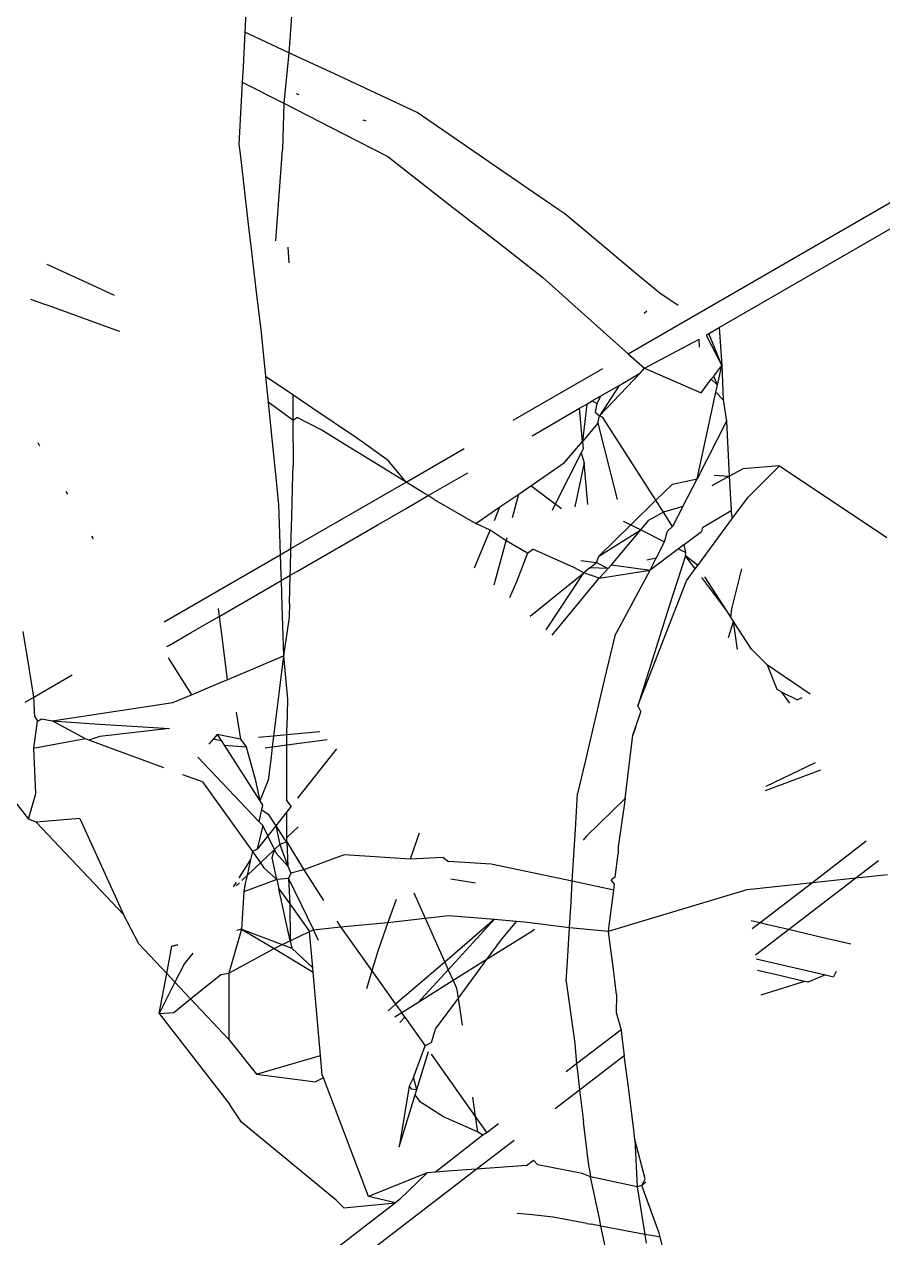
# Model space of a CAD drawing. Header units: inches. Extents: x 3324238 to 135265466, y -1036581 to 20094598.
# Drawn here: x 3354731.7824 to 3354732.0744, y -519088.3237 to -519087.911 of the extents above; entities that cross this region are included whole.
import ezdxf

# ---------------------------------------------------------------- set-up
doc = ezdxf.new("R2010")
doc.units = ezdxf.units.IN
doc.header["$MEASUREMENT"] = 0

msp = doc.modelspace()

# ---------------------------------------------------------------- linework, layer by layer
for p, q in [((3354731.87376, -519087.901, 0.00267), (3354731.87272, -519087.9162, 0.00267)), ((3354731.85774, -519087.90693, 0.00267), (3354731.85739, -519087.91368, 0.00267)), ((3354731.85739, -519087.91368, 0.00267), (3354731.85678, -519087.92547, 0.00267)), ((3354731.86831, -519087.91877, 0.00267), (3354731.85739, -519087.91368, 0.00267)), ((3354731.87242, -519087.92068, 0.00267), (3354731.86831, -519087.91877, 0.00267)), ((3354731.87272, -519087.9162, 0.00267), (3354731.87242, -519087.92068, 0.00267)), ((3354731.87242, -519087.92068, 0.00267), (3354731.87065, -519087.93788, 0.00267)), ((3354731.88785, -519087.92787, 0.00267), (3354731.87242, -519087.92068, 0.00267)), ((3354731.98784, -519088.02307, 0.00267), (3354732.16222, -519087.92237, 0.00267)), ((3354731.85678, -519087.92547, 0.00267), (3354731.85651, -519087.93064, 0.00267)), ((3354731.85651, -519087.93064, 0.00267), (3354731.8554, -519087.95191, 0.00267)), ((3354731.85651, -519087.93064, 0.00267), (3354731.87065, -519087.93788, 0.00267)), ((3354731.90902, -519087.93772, 0.00267), (3354731.88785, -519087.92787, 0.00267)), ((3354731.87483, -519087.93451, 0.00267), (3354731.87579, -519087.93489, 0.00267)), ((3354731.87065, -519087.93788, 0.00267), (3354731.87017, -519087.95371, 0.00267)), ((3354731.87065, -519087.93788, 0.00267), (3354731.89092, -519087.94825, 0.00267)), ((3354731.91601, -519087.94097, 0.00267), (3354731.90902, -519087.93772, 0.00267)), ((3354731.89759, -519087.94345, 0.00267), (3354731.89854, -519087.94382, 0.00267)), ((3354731.92838, -519087.94946, 0.00267), (3354731.91601, -519087.94097, 0.00267)), ((3354731.8554, -519087.95191, 0.00267), (3354731.85576, -519087.95501, 0.00267)), ((3354731.89092, -519087.94825, 0.00267), (3354731.90608, -519087.95601, 0.00267)), ((3354731.9459, -519087.96148, 0.00267), (3354731.92838, -519087.94946, 0.00267)), ((3354731.85576, -519087.95501, 0.00267), (3354731.8587, -519087.98, 0.00267)), ((3354731.86791, -519087.98466, 0.00267), (3354731.87017, -519087.95371, 0.00267)), ((3354731.90608, -519087.95601, 0.00267), (3354731.9108, -519087.9597, 0.00267)), ((3354731.9108, -519087.9597, 0.00267), (3354731.92705, -519087.97237, 0.00267)), ((3354731.96391, -519087.97384, 0.00267), (3354731.9459, -519087.96148, 0.00267)), ((3354731.92705, -519087.97237, 0.00267), (3354731.94387, -519087.9855, 0.00267)), ((3354732.01876, -519088.01416, 0.00267), (3354732.09184, -519087.97196, 0.00267)), ((3354731.96622, -519087.97542, 0.00267), (3354731.96391, -519087.97384, 0.00267)), ((3354731.97808, -519087.98534, 0.00267), (3354731.96622, -519087.97542, 0.00267)), ((3354731.8587, -519087.98, 0.00267), (3354731.85968, -519087.98832, 0.00267)), ((3354731.85968, -519087.98832, 0.00267), (3354731.8598, -519087.98938, 0.00267)), ((3354731.8725, -519087.99209, 0.00267), (3354731.87218, -519087.98682, 0.00267)), ((3354731.94387, -519087.9855, 0.00267), (3354731.95879, -519087.99713, 0.00267)), ((3354731.99103, -519087.99617, 0.00267), (3354731.97808, -519087.98534, 0.00267)), ((3354731.80374, -519087.99898, 0.00267), (3354731.79018, -519087.99274, 0.00267)), ((3354731.8598, -519087.98938, 0.00267), (3354731.8614, -519088.00301, 0.00267)), ((3354731.95879, -519087.99713, 0.00267), (3354731.97083, -519088.00789, 0.00267)), ((3354731.99854, -519088.00245, 0.00267), (3354731.99103, -519087.99617, 0.00267)), ((3354731.81303, -519088.00325, 0.00267), (3354731.80374, -519087.99898, 0.00267)), ((3354731.789, -519088.00616, 0.00267), (3354731.78456, -519088.00456, 0.00267)), ((3354731.8614, -519088.00301, 0.00267), (3354731.8629, -519088.01578, 0.00267)), ((3354732.00138, -519088.00437, 0.00267), (3354731.99854, -519088.00245, 0.00267)), ((3354732.00484, -519088.0067, 0.00267), (3354732.00138, -519088.00437, 0.00267)), ((3354731.79048, -519088.0067, 0.00267), (3354731.789, -519088.00616, 0.00267)), ((3354731.81346, -519088.015, 0.00267), (3354731.79048, -519088.0067, 0.00267)), ((3354731.97083, -519088.00789, 0.00267), (3354731.98044, -519088.01646, 0.00267)), ((3354731.99411, -519088.00857, 0.00267), (3354731.9933, -519088.00938, 0.00267)), ((3354731.81489, -519088.01552, 0.00267), (3354731.81346, -519088.015, 0.00267)), ((3354731.8629, -519088.01578, 0.00267), (3354731.86338, -519088.02049, 0.00267)), ((3354731.98044, -519088.01646, 0.00267), (3354731.98784, -519088.02307, 0.00267)), ((3354731.99338, -519088.02801, 0.00267), (3354732.01199, -519088.01807, 0.00267)), ((3354732.01208, -519088.02078, 0.00267), (3354732.01199, -519088.01807, 0.00267)), ((3354732.01435, -519088.0167, 0.00267), (3354732.01525, -519088.01618, 0.00267)), ((3354732.01435, -519088.0167, 0.00267), (3354732.01962, -519088.02707, 0.00267)), ((3354732.01525, -519088.01618, 0.00267), (3354732.01876, -519088.01416, 0.00267)), ((3354732.01962, -519088.02707, 0.00267), (3354732.01525, -519088.01618, 0.00267)), ((3354732.01876, -519088.01416, 0.00267), (3354732.01962, -519088.02707, 0.00267)), ((3354731.86338, -519088.02049, 0.00267), (3354731.86444, -519088.03084, 0.00267)), ((3354731.98784, -519088.02307, 0.00267), (3354731.99244, -519088.02718, 0.00267)), ((3354731.94873, -519088.04565, 0.00267), (3354731.97914, -519088.02809, 0.00267)), ((3354731.9781, -519088.04416, 0.00267), (3354731.99204, -519088.02959, 0.00267)), ((3354731.98475, -519088.0338, 0.00267), (3354731.99204, -519088.02959, 0.00267)), ((3354731.99204, -519088.02959, 0.00267), (3354731.99338, -519088.02801, 0.00267)), ((3354731.99244, -519088.02718, 0.00267), (3354731.99338, -519088.02801, 0.00267)), ((3354731.99338, -519088.02801, 0.00267), (3354732.01262, -519088.0363, 0.00267)), ((3354732.0169, -519088.03065, 0.00267), (3354732.01962, -519088.02707, 0.00267)), ((3354732.01817, -519088.03375, 0.00267), (3354732.01962, -519088.02707, 0.00267)), ((3354732.01962, -519088.02707, 0.00267), (3354732.02017, -519088.03868, 0.00267)), ((3354731.8737, -519088.03706, 0.00267), (3354731.86444, -519088.03084, 0.00267)), ((3354731.86444, -519088.03084, 0.00267), (3354731.86533, -519088.03953, 0.00267)), ((3354731.98475, -519088.0338, 0.00267), (3354731.9781, -519088.04416, 0.00267)), ((3354731.97853, -519088.03739, 0.00267), (3354731.98475, -519088.0338, 0.00267)), ((3354732.01262, -519088.0363, 0.00267), (3354732.01608, -519088.03174, 0.00267)), ((3354732.01608, -519088.03174, 0.00267), (3354732.0169, -519088.03065, 0.00267)), ((3354732.01817, -519088.03375, 0.00267), (3354732.01608, -519088.03174, 0.00267)), ((3354732.01817, -519088.03375, 0.00267), (3354732.0169, -519088.03065, 0.00267)), ((3354732.01766, -519088.03607, 0.00267), (3354732.01817, -519088.03375, 0.00267)), ((3354731.88056, -519088.04167, 0.00267), (3354731.8737, -519088.03706, 0.00267)), ((3354731.8737, -519088.03706, 0.00267), (3354731.87374, -519088.0456, 0.00267)), ((3354731.97557, -519088.0391, 0.00267), (3354731.97853, -519088.03739, 0.00267)), ((3354731.97853, -519088.03739, 0.00267), (3354731.97719, -519088.03996, 0.00267)), ((3354732.01123, -519088.0656, 0.00267), (3354732.01766, -519088.03607, 0.00267)), ((3354732.02017, -519088.03868, 0.00267), (3354732.01766, -519088.03607, 0.00267)), ((3354732.02017, -519088.03868, 0.00267), (3354732.02129, -519088.04601, 0.00267)), ((3354731.87374, -519088.0456, 0.00267), (3354731.86533, -519088.03953, 0.00267)), ((3354731.86533, -519088.03953, 0.00267), (3354731.86638, -519088.04985, 0.00267)), ((3354731.89543, -519088.05165, 0.00267), (3354731.88056, -519088.04167, 0.00267)), ((3354731.9551, -519088.05092, 0.00267), (3354731.97124, -519088.0416, 0.00267)), ((3354731.97124, -519088.0416, 0.00267), (3354731.9737, -519088.04018, 0.00267)), ((3354731.97223, -519088.0529, 0.00267), (3354731.97124, -519088.0416, 0.00267)), ((3354731.9737, -519088.04018, 0.00267), (3354731.97223, -519088.0529, 0.00267)), ((3354731.9737, -519088.04018, 0.00267), (3354731.97557, -519088.0391, 0.00267)), ((3354731.97557, -519088.0391, 0.00267), (3354731.97719, -519088.03996, 0.00267)), ((3354731.97719, -519088.03996, 0.00267), (3354731.97655, -519088.04295, 0.00267)), ((3354731.87374, -519088.0456, 0.00267), (3354731.87524, -519088.04474, 0.00267)), ((3354731.87374, -519088.0456, 0.00267), (3354731.87382, -519088.06114, 0.00267)), ((3354731.88355, -519088.0491, 0.00267), (3354731.87524, -519088.04474, 0.00267)), ((3354731.9775, -519088.0467, 0.00267), (3354731.97223, -519088.0529, 0.00267)), ((3354731.97655, -519088.04295, 0.00267), (3354731.9781, -519088.04416, 0.00267)), ((3354731.9775, -519088.0467, 0.00267), (3354731.9781, -519088.04416, 0.00267)), ((3354731.9775, -519088.0467, 0.00267), (3354731.98409, -519088.07262, 0.00267)), ((3354731.97918, -519088.04473, 0.00267), (3354731.9781, -519088.04416, 0.00267)), ((3354731.99724, -519088.07289, 0.00267), (3354731.97918, -519088.04473, 0.00267)), ((3354732.02129, -519088.04601, 0.00267), (3354732.01123, -519088.0656, 0.00267)), ((3354732.02129, -519088.04601, 0.00267), (3354732.02222, -519088.06474, 0.00267)), ((3354731.86638, -519088.04985, 0.00267), (3354731.86818, -519088.06746, 0.00267)), ((3354731.89146, -519088.05395, 0.00267), (3354731.88355, -519088.0491, 0.00267)), ((3354731.78695, -519088.05328, 0.00267), (3354731.78758, -519088.05437, 0.00267)), ((3354731.90313, -519088.06111, 0.00267), (3354731.89146, -519088.05395, 0.00267)), ((3354731.90614, -519088.05937, 0.00267), (3354731.89543, -519088.05165, 0.00267)), ((3354731.96614, -519088.06007, 0.00267), (3354731.97223, -519088.0529, 0.00267)), ((3354731.97223, -519088.0529, 0.00267), (3354731.97245, -519088.0554, 0.00267)), ((3354731.91226, -519088.06671, 0.00267), (3354731.90614, -519088.05937, 0.00267)), ((3354731.91226, -519088.06671, 0.00267), (3354731.932, -519088.05531, 0.00267)), ((3354731.97179, -519088.05672, 0.00267), (3354731.96301, -519088.07422, 0.00267)), ((3354731.97245, -519088.0554, 0.00267), (3354731.97179, -519088.05672, 0.00267)), ((3354731.97179, -519088.05672, 0.00267), (3354731.97287, -519088.06014, 0.00267)), ((3354731.87374, -519088.06423, 0.00267), (3354731.87382, -519088.06114, 0.00267)), ((3354731.91226, -519088.06671, 0.00267), (3354731.90313, -519088.06111, 0.00267)), ((3354731.91977, -519088.07132, 0.00267), (3354731.93326, -519088.06353, 0.00267)), ((3354731.95468, -519088.06795, 0.00267), (3354731.96614, -519088.06007, 0.00267)), ((3354731.97287, -519088.06014, 0.00267), (3354731.96967, -519088.07508, 0.00267)), ((3354731.97412, -519088.07432, 0.00267), (3354731.97287, -519088.06014, 0.00267)), ((3354732.02222, -519088.06474, 0.00267), (3354732.02679, -519088.06225, 0.00267)), ((3354732.03928, -519088.06119, 0.00267), (3354732.02679, -519088.06225, 0.00267)), ((3354732.0286, -519088.07179, 0.00267), (3354732.03928, -519088.06119, 0.00267)), ((3354732.03928, -519088.06119, 0.00267), (3354732.07583, -519088.0856, 0.00267)), ((3354731.86818, -519088.06746, 0.00267), (3354731.86889, -519088.07442, 0.00267)), ((3354731.87309, -519088.08933, 0.00267), (3354731.91226, -519088.06671, 0.00267)), ((3354731.87338, -519088.07829, 0.00267), (3354731.87374, -519088.06423, 0.00267)), ((3354731.91797, -519088.07022, 0.00267), (3354731.91226, -519088.06671, 0.00267)), ((3354731.99724, -519088.07289, 0.00267), (3354732.00286, -519088.0674, 0.00267)), ((3354732.00286, -519088.0674, 0.00267), (3354732.01123, -519088.0656, 0.00267)), ((3354732.0064, -519088.075, 0.00267), (3354732.01123, -519088.0656, 0.00267)), ((3354732.02222, -519088.06474, 0.00267), (3354732.01627, -519088.06799, 0.00267)), ((3354732.0171, -519088.06433, 0.00267), (3354732.02222, -519088.06474, 0.00267)), ((3354732.02222, -519088.06474, 0.00267), (3354732.0228, -519088.07635, 0.00267)), ((3354731.79649, -519088.06986, 0.00267), (3354731.79707, -519088.07086, 0.00267)), ((3354731.91225, -519088.07567, 0.00267), (3354731.91977, -519088.07132, 0.00267)), ((3354731.91977, -519088.07132, 0.00267), (3354731.91797, -519088.07022, 0.00267)), ((3354731.92184, -519088.07259, 0.00267), (3354731.91977, -519088.07132, 0.00267)), ((3354731.9442, -519088.07516, 0.00267), (3354731.95057, -519088.07078, 0.00267)), ((3354731.94844, -519088.07871, 0.00267), (3354731.95057, -519088.07078, 0.00267)), ((3354731.95057, -519088.07078, 0.00267), (3354731.95468, -519088.06795, 0.00267)), ((3354731.96301, -519088.07422, 0.00267), (3354731.95468, -519088.06795, 0.00267)), ((3354732.02335, -519088.07894, 0.00267), (3354732.0286, -519088.07179, 0.00267)), ((3354731.86889, -519088.07442, 0.00267), (3354731.8691, -519088.08076, 0.00267)), ((3354731.90247, -519088.08132, 0.00267), (3354731.91225, -519088.07567, 0.00267)), ((3354731.92184, -519088.07259, 0.00267), (3354731.93593, -519088.08085, 0.00267)), ((3354731.93593, -519088.08085, 0.00267), (3354731.9442, -519088.07516, 0.00267)), ((3354731.94228, -519088.07977, 0.00267), (3354731.9442, -519088.07516, 0.00267)), ((3354731.96301, -519088.07422, 0.00267), (3354731.96192, -519088.07641, 0.00267)), ((3354731.96518, -519088.07585, 0.00267), (3354731.96301, -519088.07422, 0.00267)), ((3354731.98866, -519088.08127, 0.00267), (3354731.99724, -519088.07289, 0.00267)), ((3354731.99985, -519088.07695, 0.00267), (3354731.99724, -519088.07289, 0.00267)), ((3354732.0064, -519088.075, 0.00267), (3354731.99985, -519088.07695, 0.00267)), ((3354732.0064, -519088.075, 0.00267), (3354732.00293, -519088.08176, 0.00267)), ((3354731.87309, -519088.08933, 0.00267), (3354731.87338, -519088.07829, 0.00267)), ((3354731.98606, -519088.07996, 0.00267), (3354731.98866, -519088.08127, 0.00267)), ((3354731.99207, -519088.08298, 0.00267), (3354731.99485, -519088.07968, 0.00267)), ((3354731.99985, -519088.07695, 0.00267), (3354731.99485, -519088.07968, 0.00267)), ((3354732.00293, -519088.08176, 0.00267), (3354731.99985, -519088.07695, 0.00267)), ((3354732.01148, -519088.09509, 0.00267), (3354732.02335, -519088.07894, 0.00267)), ((3354732.01304, -519088.0821, 0.00267), (3354732.0228, -519088.07635, 0.00267)), ((3354732.02335, -519088.07894, 0.00267), (3354732.0228, -519088.07635, 0.00267)), ((3354731.8691, -519088.08076, 0.00267), (3354731.86945, -519088.09143, 0.00267)), ((3354731.87532, -519088.09699, 0.00267), (3354731.90247, -519088.08132, 0.00267)), ((3354731.93557, -519088.09586, 0.00267), (3354731.9409, -519088.08306, 0.00267)), ((3354731.9409, -519088.08306, 0.00267), (3354731.93593, -519088.08085, 0.00267)), ((3354731.94628, -519088.08674, 0.00267), (3354731.9409, -519088.08306, 0.00267)), ((3354731.97783, -519088.09186, 0.00267), (3354731.98866, -519088.08127, 0.00267)), ((3354731.97783, -519088.09186, 0.00267), (3354731.99207, -519088.08298, 0.00267)), ((3354731.98211, -519088.09481, 0.00267), (3354731.99207, -519088.08298, 0.00267)), ((3354731.98866, -519088.08127, 0.00267), (3354731.99207, -519088.08298, 0.00267)), ((3354731.99207, -519088.08298, 0.00267), (3354732.0002, -519088.08706, 0.00267)), ((3354732.0002, -519088.08706, 0.00267), (3354732.00121, -519088.08335, 0.00267)), ((3354732.00293, -519088.08176, 0.00267), (3354732.00121, -519088.08335, 0.00267)), ((3354732.00688, -519088.08791, 0.00267), (3354732.01272, -519088.08352, 0.00267)), ((3354732.01304, -519088.0821, 0.00267), (3354732.01272, -519088.08352, 0.00267)), ((3354731.80528, -519088.08514, 0.00267), (3354731.80579, -519088.08601, 0.00267)), ((3354731.94227, -519088.10167, 0.00267), (3354731.94628, -519088.08674, 0.00267)), ((3354731.94628, -519088.08674, 0.00267), (3354731.94659, -519088.08559, 0.00267)), ((3354731.95359, -519088.09091, 0.00267), (3354731.94628, -519088.08674, 0.00267)), ((3354731.99734, -519088.09263, 0.00267), (3354732.0002, -519088.08706, 0.00267)), ((3354732.00688, -519088.08791, 0.00267), (3354732.00488, -519088.08941, 0.00267)), ((3354732.00741, -519088.09068, 0.00267), (3354732.00688, -519088.08791, 0.00267)), ((3354731.82996, -519088.11424, 0.00267), (3354731.86945, -519088.09143, 0.00267)), ((3354731.86945, -519088.09143, 0.00267), (3354731.87309, -519088.08933, 0.00267)), ((3354731.86945, -519088.09143, 0.00267), (3354731.86968, -519088.09812, 0.00267)), ((3354731.87291, -519088.09625, 0.00267), (3354731.87309, -519088.08933, 0.00267)), ((3354731.95359, -519088.09091, 0.00267), (3354731.94978, -519088.10061, 0.00267)), ((3354731.95359, -519088.09091, 0.00267), (3354731.95535, -519088.08949, 0.00267)), ((3354731.96936, -519088.09571, 0.00267), (3354731.95535, -519088.08949, 0.00267)), ((3354731.97699, -519088.09411, 0.00267), (3354731.97783, -519088.09186, 0.00267)), ((3354732.00488, -519088.08941, 0.00267), (3354731.99529, -519088.09661, 0.00267)), ((3354732.00736, -519088.09184, 0.00267), (3354732.0018, -519088.10896, 0.00267)), ((3354732.00488, -519088.08941, 0.00267), (3354732.00741, -519088.09068, 0.00267)), ((3354732.00736, -519088.09184, 0.00267), (3354732.00741, -519088.09068, 0.00267)), ((3354732.01065, -519088.09622, 0.00267), (3354732.00736, -519088.09184, 0.00267)), ((3354732.01148, -519088.09509, 0.00267), (3354732.00736, -519088.09184, 0.00267)), ((3354731.87286, -519088.09841, 0.00267), (3354731.87291, -519088.09625, 0.00267)), ((3354731.97274, -519088.09754, 0.00267), (3354731.96936, -519088.09571, 0.00267)), ((3354731.97166, -519088.09338, 0.00267), (3354731.97699, -519088.09411, 0.00267)), ((3354731.97477, -519088.0959, 0.00267), (3354731.97274, -519088.09754, 0.00267)), ((3354731.97477, -519088.0959, 0.00267), (3354731.97699, -519088.09411, 0.00267)), ((3354731.98101, -519088.09612, 0.00267), (3354731.97477, -519088.0959, 0.00267)), ((3354731.97699, -519088.09411, 0.00267), (3354731.98101, -519088.09612, 0.00267)), ((3354731.97797, -519088.09935, 0.00267), (3354731.98101, -519088.09612, 0.00267)), ((3354731.98101, -519088.09612, 0.00267), (3354731.98211, -519088.09481, 0.00267)), ((3354731.98211, -519088.09481, 0.00267), (3354731.99529, -519088.09661, 0.00267)), ((3354731.99734, -519088.09263, 0.00267), (3354731.99414, -519088.09324, 0.00267)), ((3354731.99529, -519088.09661, 0.00267), (3354731.99734, -519088.09263, 0.00267)), ((3354732.00768, -519088.10026, 0.00267), (3354732.01065, -519088.09622, 0.00267)), ((3354732.01065, -519088.09622, 0.00267), (3354732.01148, -519088.09509, 0.00267)), ((3354732.02308, -519088.10977, 0.00267), (3354732.02648, -519088.09622, 0.00267)), ((3354731.86592, -519088.10242, 0.00267), (3354731.86975, -519088.10021, 0.00267)), ((3354731.86968, -519088.09812, 0.00267), (3354731.86975, -519088.10021, 0.00267)), ((3354731.86975, -519088.10021, 0.00267), (3354731.87286, -519088.09841, 0.00267)), ((3354731.86975, -519088.10021, 0.00267), (3354731.87004, -519088.10884, 0.00267)), ((3354731.87261, -519088.10795, 0.00267), (3354731.87286, -519088.09841, 0.00267)), ((3354731.87286, -519088.09841, 0.00267), (3354731.87532, -519088.09699, 0.00267)), ((3354731.94978, -519088.10061, 0.00267), (3354731.94742, -519088.10613, 0.00267)), ((3354731.95451, -519088.11226, 0.00267), (3354731.97274, -519088.09754, 0.00267)), ((3354731.95995, -519088.11698, 0.00267), (3354731.97274, -519088.09754, 0.00267)), ((3354731.96197, -519088.11873, 0.00267), (3354731.97797, -519088.09935, 0.00267)), ((3354731.97797, -519088.09935, 0.00267), (3354731.97274, -519088.09754, 0.00267)), ((3354731.97797, -519088.09935, 0.00267), (3354731.99529, -519088.09661, 0.00267)), ((3354731.98322, -519088.11898, 0.00267), (3354731.99529, -519088.09661, 0.00267)), ((3354731.99106, -519088.14285, 0.00267), (3354732.00768, -519088.10026, 0.00267)), ((3354732.02137, -519088.1105, 0.00267), (3354732.01285, -519088.09915, 0.00267)), ((3354732.02137, -519088.1105, 0.00267), (3354732.01394, -519088.09892, 0.00267)), ((3354731.84864, -519088.1124, 0.00267), (3354731.86592, -519088.10242, 0.00267)), ((3354731.87004, -519088.10884, 0.00267), (3354731.8706, -519088.12585, 0.00267)), ((3354731.87261, -519088.10795, 0.00267), (3354731.8725, -519088.11269, 0.00267)), ((3354732.0018, -519088.10896, 0.00267), (3354731.99106, -519088.14285, 0.00267)), ((3354731.8458, -519088.11404, 0.00267), (3354731.84864, -519088.1124, 0.00267)), ((3354731.8483, -519088.10975, 0.00267), (3354731.84864, -519088.1124, 0.00267)), ((3354731.84864, -519088.1124, 0.00267), (3354731.8493, -519088.11758, 0.00267)), ((3354731.8725, -519088.11269, 0.00267), (3354731.8706, -519088.12585, 0.00267)), ((3354732.02274, -519088.11265, 0.00267), (3354732.02137, -519088.1105, 0.00267)), ((3354732.02274, -519088.11265, 0.00267), (3354732.02308, -519088.10977, 0.00267)), ((3354732.02368, -519088.11411, 0.00267), (3354732.02274, -519088.11265, 0.00267)), ((3354731.83916, -519088.11787, 0.00267), (3354731.8458, -519088.11404, 0.00267)), ((3354732.02194, -519088.11952, 0.00267), (3354732.02368, -519088.11411, 0.00267)), ((3354732.02502, -519088.12367, 0.00267), (3354732.02368, -519088.11411, 0.00267)), ((3354732.02972, -519088.12353, 0.00267), (3354732.02368, -519088.11411, 0.00267)), ((3354731.78398, -519088.12991, 0.00267), (3354731.78198, -519088.11748, 0.00267)), ((3354731.83175, -519088.12215, 0.00267), (3354731.83916, -519088.11787, 0.00267)), ((3354731.8493, -519088.11758, 0.00267), (3354731.85139, -519088.13394, 0.00267)), ((3354731.98322, -519088.11898, 0.00267), (3354731.97968, -519088.13406, 0.00267)), ((3354731.83088, -519088.12266, 0.00267), (3354731.83175, -519088.12215, 0.00267)), ((3354732.03523, -519088.12898, 0.00267), (3354732.02972, -519088.12353, 0.00267)), ((3354731.8313, -519088.12654, 0.00267), (3354731.8393, -519088.13902, 0.00267)), ((3354731.8613, -519088.12977, 0.00267), (3354731.8706, -519088.12585, 0.00267)), ((3354731.8706, -519088.12585, 0.00267), (3354731.86911, -519088.13771, 0.00267)), ((3354731.8706, -519088.12585, 0.00267), (3354731.87186, -519088.1405, 0.00267)), ((3354732.04972, -519088.13888, 0.00267), (3354732.03523, -519088.12898, 0.00267)), ((3354732.03848, -519088.13729, 0.00267), (3354732.03523, -519088.12898, 0.00267)), ((3354731.78559, -519088.13986, 0.00267), (3354731.78398, -519088.12991, 0.00267)), ((3354731.78559, -519088.13986, 0.00267), (3354731.79869, -519088.13229, 0.00267)), ((3354731.85139, -519088.13394, 0.00267), (3354731.8613, -519088.12977, 0.00267)), ((3354731.8393, -519088.13902, 0.00267), (3354731.84324, -519088.13737, 0.00267)), ((3354731.84324, -519088.13737, 0.00267), (3354731.84987, -519088.13458, 0.00267)), ((3354731.84987, -519088.13458, 0.00267), (3354731.85139, -519088.13394, 0.00267)), ((3354731.86911, -519088.13771, 0.00267), (3354731.86718, -519088.15315, 0.00267)), ((3354731.97968, -519088.13406, 0.00267), (3354731.97317, -519088.16175, 0.00267)), ((3354732.04011, -519088.13812, 0.00267), (3354732.03848, -519088.13729, 0.00267)), ((3354731.78268, -519088.14154, 0.00267), (3354731.78559, -519088.13986, 0.00267)), ((3354731.78592, -519088.14653, 0.00267), (3354731.78559, -519088.13986, 0.00267)), ((3354731.7919, -519088.14795, 0.00267), (3354731.83294, -519088.1417, 0.00267)), ((3354731.83294, -519088.1417, 0.00267), (3354731.8393, -519088.13902, 0.00267)), ((3354731.87186, -519088.1405, 0.00267), (3354731.87164, -519088.15027, 0.00267)), ((3354732.04011, -519088.13812, 0.00267), (3354732.04537, -519088.14082, 0.00267)), ((3354732.04283, -519088.14196, 0.00267), (3354732.04011, -519088.13812, 0.00267)), ((3354732.04694, -519088.14012, 0.00267), (3354732.04537, -519088.14082, 0.00267)), ((3354731.85442, -519088.14491, 0.00267), (3354731.85594, -519088.15419, 0.00267)), ((3354731.99035, -519088.15014, 0.00267), (3354731.99217, -519088.14489, 0.00267)), ((3354731.99106, -519088.14285, 0.00267), (3354731.99217, -519088.14489, 0.00267)), ((3354731.78563, -519088.15721, 0.00267), (3354731.78691, -519088.14805, 0.00267)), ((3354731.78592, -519088.14653, 0.00267), (3354731.78691, -519088.14805, 0.00267)), ((3354731.78691, -519088.14805, 0.00267), (3354731.78827, -519088.14726, 0.00267)), ((3354731.78827, -519088.14726, 0.00267), (3354731.7919, -519088.14795, 0.00267)), ((3354731.7919, -519088.14795, 0.00267), (3354731.80623, -519088.14888, 0.00267)), ((3354731.80322, -519088.15406, 0.00267), (3354731.7919, -519088.14795, 0.00267)), ((3354731.80623, -519088.14888, 0.00267), (3354731.83173, -519088.15048, 0.00267)), ((3354731.98942, -519088.15281, 0.00267), (3354731.99035, -519088.15014, 0.00267)), ((3354731.99035, -519088.15014, 0.00267), (3354731.98942, -519088.15281, 0.00267)), ((3354731.80322, -519088.15406, 0.00267), (3354731.78669, -519088.15705, 0.00267)), ((3354731.80435, -519088.15448, 0.00267), (3354731.80322, -519088.15406, 0.00267)), ((3354731.80809, -519088.15319, 0.00267), (3354731.80435, -519088.15448, 0.00267)), ((3354731.83173, -519088.15048, 0.00267), (3354731.80809, -519088.15319, 0.00267)), ((3354731.84671, -519088.15399, 0.00267), (3354731.84511, -519088.15588, 0.00267)), ((3354731.84796, -519088.15252, 0.00267), (3354731.84671, -519088.15399, 0.00267)), ((3354731.84671, -519088.15399, 0.00267), (3354731.84931, -519088.15463, 0.00267)), ((3354731.84796, -519088.15252, 0.00267), (3354731.84931, -519088.15463, 0.00267)), ((3354731.85594, -519088.15419, 0.00267), (3354731.84796, -519088.15252, 0.00267)), ((3354731.85594, -519088.15419, 0.00267), (3354731.85783, -519088.1567, 0.00267)), ((3354731.86718, -519088.15315, 0.00267), (3354731.86209, -519088.15362, 0.00267)), ((3354731.86718, -519088.15315, 0.00267), (3354731.86673, -519088.15672, 0.00267)), ((3354731.87164, -519088.15273, 0.00267), (3354731.86718, -519088.15315, 0.00267)), ((3354731.87164, -519088.15273, 0.00267), (3354731.87164, -519088.15027, 0.00267)), ((3354731.88287, -519088.15169, 0.00267), (3354731.87164, -519088.15273, 0.00267)), ((3354731.87164, -519088.15606, 0.00267), (3354731.87164, -519088.15273, 0.00267)), ((3354731.87164, -519088.15606, 0.00267), (3354731.88537, -519088.15422, 0.00267)), ((3354731.98674, -519088.17434, 0.00267), (3354731.98942, -519088.15281, 0.00267)), ((3354731.78669, -519088.15705, 0.00267), (3354731.78563, -519088.15721, 0.00267)), ((3354731.78633, -519088.17258, 0.00267), (3354731.78563, -519088.15721, 0.00267)), ((3354731.82987, -519088.16389, 0.00267), (3354731.80435, -519088.15448, 0.00267)), ((3354731.84931, -519088.15463, 0.00267), (3354731.85033, -519088.15621, 0.00267)), ((3354731.85033, -519088.15621, 0.00267), (3354731.85783, -519088.1567, 0.00267)), ((3354731.85033, -519088.15621, 0.00267), (3354731.86249, -519088.17518, 0.00267)), ((3354731.85783, -519088.1567, 0.00267), (3354731.86088, -519088.1678, 0.00267)), ((3354731.86429, -519088.15705, 0.00267), (3354731.86673, -519088.15672, 0.00267)), ((3354731.86673, -519088.15672, 0.00267), (3354731.8663, -519088.16018, 0.00267)), ((3354731.86673, -519088.15672, 0.00267), (3354731.87164, -519088.15606, 0.00267)), ((3354731.87165, -519088.16852, 0.00267), (3354731.87164, -519088.15606, 0.00267)), ((3354731.88853, -519088.15743, 0.00267), (3354731.87529, -519088.17421, 0.00267)), ((3354731.76691, -519088.1596, 0.00267), (3354731.78382, -519088.1814, 0.00267)), ((3354731.86221, -519088.18212, 0.00267), (3354731.84141, -519088.16024, 0.00267)), ((3354731.8663, -519088.16018, 0.00267), (3354731.8653, -519088.16807, 0.00267)), ((3354731.97317, -519088.16175, 0.00267), (3354731.97061, -519088.17263, 0.00267)), ((3354732.03471, -519088.17014, 0.00267), (3354732.05159, -519088.16203, 0.00267)), ((3354731.84298, -519088.1687, 0.00267), (3354731.83631, -519088.16625, 0.00267)), ((3354732.05327, -519088.16465, 0.00267), (3354732.03441, -519088.17176, 0.00267)), ((3354731.84298, -519088.1687, 0.00267), (3354731.85995, -519088.1924, 0.00267)), ((3354731.86088, -519088.1678, 0.00267), (3354731.86249, -519088.17518, 0.00267)), ((3354731.8653, -519088.16807, 0.00267), (3354731.86249, -519088.17518, 0.00267)), ((3354731.87165, -519088.17501, 0.00267), (3354731.87165, -519088.16852, 0.00267)), ((3354731.78382, -519088.1814, 0.00267), (3354731.78633, -519088.17258, 0.00267)), ((3354731.96987, -519088.18485, 0.00267), (3354731.97061, -519088.17263, 0.00267)), ((3354731.98674, -519088.17434, 0.00267), (3354731.97352, -519088.18728, 0.00267)), ((3354731.98674, -519088.17434, 0.00267), (3354731.98443, -519088.19076, 0.00267)), ((3354731.86312, -519088.17802, 0.00267), (3354731.86221, -519088.18212, 0.00267)), ((3354731.86249, -519088.17518, 0.00267), (3354731.86342, -519088.17662, 0.00267)), ((3354731.86342, -519088.17662, 0.00267), (3354731.86312, -519088.17802, 0.00267)), ((3354731.86312, -519088.17802, 0.00267), (3354731.86538, -519088.17968, 0.00267)), ((3354731.87165, -519088.17882, 0.00267), (3354731.86789, -519088.18359, 0.00267)), ((3354731.87312, -519088.17696, 0.00267), (3354731.87165, -519088.17501, 0.00267)), ((3354731.87312, -519088.17696, 0.00267), (3354731.87165, -519088.17882, 0.00267)), ((3354731.87166, -519088.18763, 0.00267), (3354731.87165, -519088.17882, 0.00267)), ((3354731.78639, -519088.18234, 0.00267), (3354731.78382, -519088.1814, 0.00267)), ((3354731.80126, -519088.18116, 0.00267), (3354731.78639, -519088.18234, 0.00267)), ((3354731.81608, -519088.21377, 0.00267), (3354731.78639, -519088.18234, 0.00267)), ((3354731.80126, -519088.18116, 0.00267), (3354731.81608, -519088.21377, 0.00267)), ((3354731.86351, -519088.18348, 0.00267), (3354731.86221, -519088.18212, 0.00267)), ((3354731.86538, -519088.17968, 0.00267), (3354731.86789, -519088.18359, 0.00267)), ((3354731.86351, -519088.18348, 0.00267), (3354731.86157, -519088.19161, 0.00267)), ((3354731.86521, -519088.187, 0.00267), (3354731.86157, -519088.19161, 0.00267)), ((3354731.86521, -519088.187, 0.00267), (3354731.86351, -519088.18348, 0.00267)), ((3354731.86789, -519088.18359, 0.00267), (3354731.86521, -519088.187, 0.00267)), ((3354731.86746, -519088.19165, 0.00267), (3354731.86521, -519088.187, 0.00267)), ((3354731.86789, -519088.18359, 0.00267), (3354731.86926, -519088.18992, 0.00267)), ((3354731.86789, -519088.18359, 0.00267), (3354731.87093, -519088.18833, 0.00267)), ((3354731.87553, -519088.18392, 0.00267), (3354731.87166, -519088.18763, 0.00267)), ((3354731.91676, -519088.18611, 0.00267), (3354731.91367, -519088.19491, 0.00267)), ((3354731.9688, -519088.2025, 0.00267), (3354731.96987, -519088.18485, 0.00267)), ((3354731.97352, -519088.18728, 0.00267), (3354731.97249, -519088.18854, 0.00267)), ((3354731.86926, -519088.18992, 0.00267), (3354731.86746, -519088.19165, 0.00267)), ((3354731.87166, -519088.18906, 0.00267), (3354731.86926, -519088.18992, 0.00267)), ((3354731.86926, -519088.18992, 0.00267), (3354731.87207, -519088.19733, 0.00267)), ((3354731.87093, -519088.18833, 0.00267), (3354731.87166, -519088.18906, 0.00267)), ((3354731.87166, -519088.18906, 0.00267), (3354731.87166, -519088.18763, 0.00267)), ((3354731.87166, -519088.18906, 0.00267), (3354731.87207, -519088.19733, 0.00267)), ((3354731.87166, -519088.18906, 0.00267), (3354731.87749, -519088.19855, 0.00267)), ((3354731.98443, -519088.19076, 0.00267), (3354731.9844, -519088.19317, 0.00267)), ((3354732.06882, -519088.18888, 0.00267), (3354732.05063, -519088.20285, 0.00267)), ((3354731.85936, -519088.19508, 0.00267), (3354731.85541, -519088.20128, 0.00267)), ((3354731.85936, -519088.19508, 0.00267), (3354731.85816, -519088.20056, 0.00267)), ((3354731.85995, -519088.1924, 0.00267), (3354731.85936, -519088.19508, 0.00267)), ((3354731.86157, -519088.19161, 0.00267), (3354731.85995, -519088.1924, 0.00267)), ((3354731.85995, -519088.1924, 0.00267), (3354731.86269, -519088.19622, 0.00267)), ((3354731.86746, -519088.19165, 0.00267), (3354731.86269, -519088.19622, 0.00267)), ((3354731.86671, -519088.19448, 0.00267), (3354731.86746, -519088.19165, 0.00267)), ((3354731.86833, -519088.20191, 0.00267), (3354731.86671, -519088.19448, 0.00267)), ((3354731.86805, -519088.19287, 0.00267), (3354731.86746, -519088.19165, 0.00267)), ((3354731.87207, -519088.19733, 0.00267), (3354731.86805, -519088.19287, 0.00267)), ((3354731.88835, -519088.19456, 0.00267), (3354731.87749, -519088.19855, 0.00267)), ((3354731.89133, -519088.19347, 0.00267), (3354731.88835, -519088.19456, 0.00267)), ((3354731.91367, -519088.19491, 0.00267), (3354731.89133, -519088.19347, 0.00267)), ((3354731.9249, -519088.19438, 0.00267), (3354731.91367, -519088.19491, 0.00267)), ((3354731.9249, -519088.19438, 0.00267), (3354731.92664, -519088.19575, 0.00267)), ((3354731.98342, -519088.20104, 0.00267), (3354731.9844, -519088.19317, 0.00267)), ((3354732.06527, -519088.20129, 0.00267), (3354732.07299, -519088.19537, 0.00267)), ((3354731.86269, -519088.19622, 0.00267), (3354731.85816, -519088.20056, 0.00267)), ((3354731.86269, -519088.19622, 0.00267), (3354731.86388, -519088.19787, 0.00267)), ((3354731.86388, -519088.19787, 0.00267), (3354731.86833, -519088.20191, 0.00267)), ((3354731.87207, -519088.19733, 0.00267), (3354731.873, -519088.19978, 0.00267)), ((3354731.87749, -519088.19855, 0.00267), (3354731.873, -519088.19978, 0.00267)), ((3354731.87749, -519088.19855, 0.00267), (3354731.88421, -519088.20903, 0.00267)), ((3354731.94115, -519088.19669, 0.00267), (3354731.92664, -519088.19575, 0.00267)), ((3354731.9688, -519088.2025, 0.00267), (3354731.94115, -519088.19669, 0.00267)), ((3354731.85441, -519088.20286, 0.00267), (3354731.85348, -519088.20433, 0.00267)), ((3354731.85558, -519088.20302, 0.00267), (3354731.85449, -519088.20407, 0.00267)), ((3354731.85816, -519088.20056, 0.00267), (3354731.85642, -519088.20222, 0.00267)), ((3354731.86833, -519088.20191, 0.00267), (3354731.85705, -519088.20605, 0.00267)), ((3354731.85756, -519088.20329, 0.00267), (3354731.85705, -519088.20605, 0.00267)), ((3354731.85816, -519088.20056, 0.00267), (3354731.85756, -519088.20329, 0.00267)), ((3354731.87227, -519088.20158, 0.00267), (3354731.86833, -519088.20191, 0.00267)), ((3354731.86833, -519088.20191, 0.00267), (3354731.86902, -519088.20505, 0.00267)), ((3354731.873, -519088.19978, 0.00267), (3354731.87227, -519088.20158, 0.00267)), ((3354731.87227, -519088.20158, 0.00267), (3354731.88073, -519088.21904, 0.00267)), ((3354731.87227, -519088.20158, 0.00267), (3354731.8727, -519088.21018, 0.00267)), ((3354731.9359, -519088.20308, 0.00267), (3354731.92746, -519088.20175, 0.00267)), ((3354731.96837, -519088.20956, 0.00267), (3354731.9688, -519088.2025, 0.00267)), ((3354731.98288, -519088.20546, 0.00267), (3354731.9688, -519088.2025, 0.00267)), ((3354731.98342, -519088.20104, 0.00267), (3354731.98203, -519088.20195, 0.00267)), ((3354731.98312, -519088.20348, 0.00267), (3354731.98203, -519088.20195, 0.00267)), ((3354731.98288, -519088.20546, 0.00267), (3354731.98312, -519088.20348, 0.00267)), ((3354732.02826, -519088.20523, 0.00267), (3354732.05063, -519088.20285, 0.00267)), ((3354732.05063, -519088.20285, 0.00267), (3354732.03267, -519088.21664, 0.00267)), ((3354732.04232, -519088.21891, 0.00267), (3354732.06527, -519088.20129, 0.00267)), ((3354732.05063, -519088.20285, 0.00267), (3354732.0547, -519088.20242, 0.00267)), ((3354732.0547, -519088.20242, 0.00267), (3354732.06527, -519088.20129, 0.00267)), ((3354732.06527, -519088.20129, 0.00267), (3354732.07605, -519088.20014, 0.00267)), ((3354731.85705, -519088.20605, 0.00267), (3354731.8563, -519088.2188, 0.00267)), ((3354731.86902, -519088.20505, 0.00267), (3354731.8727, -519088.21018, 0.00267)), ((3354731.87287, -519088.2227, 0.00267), (3354731.86902, -519088.20505, 0.00267)), ((3354731.91489, -519088.2064, 0.00267), (3354731.91877, -519088.21505, 0.00267)), ((3354731.98113, -519088.21947, 0.00267), (3354732.02826, -519088.20523, 0.00267)), ((3354731.98159, -519088.21581, 0.00267), (3354731.98288, -519088.20546, 0.00267)), ((3354731.8727, -519088.21018, 0.00267), (3354731.87939, -519088.21953, 0.00267)), ((3354731.8727, -519088.21018, 0.00267), (3354731.87287, -519088.2227, 0.00267)), ((3354731.90885, -519088.20864, 0.00267), (3354731.90609, -519088.21649, 0.00267)), ((3354731.96785, -519088.21816, 0.00267), (3354731.96837, -519088.20956, 0.00267)), ((3354731.82135, -519088.22379, 0.00267), (3354731.81608, -519088.21377, 0.00267)), ((3354731.88873, -519088.21608, 0.00267), (3354731.88996, -519088.21799, 0.00267)), ((3354731.90609, -519088.21649, 0.00267), (3354731.91877, -519088.21505, 0.00267)), ((3354731.91877, -519088.21505, 0.00267), (3354731.92683, -519088.21413, 0.00267)), ((3354731.91877, -519088.21505, 0.00267), (3354731.92544, -519088.22995, 0.00267)), ((3354731.94239, -519088.2154, 0.00267), (3354731.92544, -519088.22995, 0.00267)), ((3354731.92661, -519088.23257, 0.00267), (3354731.94239, -519088.2154, 0.00267)), ((3354731.92683, -519088.21413, 0.00267), (3354731.94239, -519088.2154, 0.00267)), ((3354731.94239, -519088.2154, 0.00267), (3354731.94983, -519088.21601, 0.00267)), ((3354731.94983, -519088.21601, 0.00267), (3354731.94465, -519088.22229, 0.00267)), ((3354731.94983, -519088.21601, 0.00267), (3354731.95253, -519088.21623, 0.00267)), ((3354731.95253, -519088.21623, 0.00267), (3354731.96785, -519088.21816, 0.00267)), ((3354731.98113, -519088.21947, 0.00267), (3354731.98159, -519088.21581, 0.00267)), ((3354732.03267, -519088.21664, 0.00267), (3354732.02965, -519088.21594, 0.00267)), ((3354731.8563, -519088.2188, 0.00267), (3354731.85192, -519088.23373, 0.00267)), ((3354731.8563, -519088.2188, 0.00267), (3354731.85461, -519088.21921, 0.00267)), ((3354731.8563, -519088.2188, 0.00267), (3354731.86732, -519088.2254, 0.00267)), ((3354731.8563, -519088.2188, 0.00267), (3354731.87015, -519088.22402, 0.00267)), ((3354731.87287, -519088.2227, 0.00267), (3354731.87939, -519088.21953, 0.00267)), ((3354731.87939, -519088.21953, 0.00267), (3354731.88073, -519088.21904, 0.00267)), ((3354731.88049, -519088.23192, 0.00267), (3354731.87939, -519088.21953, 0.00267)), ((3354731.88073, -519088.21904, 0.00267), (3354731.88996, -519088.21799, 0.00267)), ((3354731.88247, -519088.22263, 0.00267), (3354731.88073, -519088.21904, 0.00267)), ((3354731.88996, -519088.21799, 0.00267), (3354731.90609, -519088.21649, 0.00267)), ((3354731.88996, -519088.21799, 0.00267), (3354731.90061, -519088.23297, 0.00267)), ((3354731.90609, -519088.21649, 0.00267), (3354731.90265, -519088.22628, 0.00267)), ((3354731.95498, -519088.21956, 0.00267), (3354731.93951, -519088.22925, 0.00267)), ((3354731.95595, -519088.21893, 0.00267), (3354731.95498, -519088.21956, 0.00267)), ((3354731.96726, -519088.22787, 0.00267), (3354731.96785, -519088.21816, 0.00267)), ((3354731.96785, -519088.21816, 0.00267), (3354731.98113, -519088.21947, 0.00267)), ((3354731.9816, -519088.22316, 0.00267), (3354731.98113, -519088.21947, 0.00267)), ((3354732.03267, -519088.21664, 0.00267), (3354732.03001, -519088.21869, 0.00267)), ((3354732.03115, -519088.22748, 0.00267), (3354732.04232, -519088.21891, 0.00267)), ((3354732.03537, -519088.21728, 0.00267), (3354732.03267, -519088.21664, 0.00267)), ((3354732.04232, -519088.21891, 0.00267), (3354732.03537, -519088.21728, 0.00267)), ((3354732.05417, -519088.22168, 0.00267), (3354732.04232, -519088.21891, 0.00267)), ((3354731.82135, -519088.22379, 0.00267), (3354731.83083, -519088.23386, 0.00267)), ((3354731.8326, -519088.22459, 0.00267), (3354731.83462, -519088.2241, 0.00267)), ((3354731.83462, -519088.2241, 0.00267), (3354731.8326, -519088.22459, 0.00267)), ((3354731.86732, -519088.2254, 0.00267), (3354731.87015, -519088.22402, 0.00267)), ((3354731.87015, -519088.22402, 0.00267), (3354731.87287, -519088.2227, 0.00267)), ((3354731.87015, -519088.22402, 0.00267), (3354731.87343, -519088.22526, 0.00267)), ((3354731.87287, -519088.2227, 0.00267), (3354731.87343, -519088.22526, 0.00267)), ((3354731.94465, -519088.22229, 0.00267), (3354731.93951, -519088.22925, 0.00267)), ((3354731.98265, -519088.23143, 0.00267), (3354731.9816, -519088.22316, 0.00267)), ((3354732.06352, -519088.22388, 0.00267), (3354732.05417, -519088.22168, 0.00267)), ((3354731.83083, -519088.23386, 0.00267), (3354731.8326, -519088.22459, 0.00267)), ((3354731.83975, -519088.22695, 0.00267), (3354731.83682, -519088.23048, 0.00267)), ((3354731.85192, -519088.23373, 0.00267), (3354731.86732, -519088.2254, 0.00267)), ((3354731.86732, -519088.2254, 0.00267), (3354731.88062, -519088.23336, 0.00267)), ((3354731.87343, -519088.22526, 0.00267), (3354731.88049, -519088.23192, 0.00267)), ((3354731.90265, -519088.22628, 0.00267), (3354731.90061, -519088.23297, 0.00267)), ((3354731.96705, -519088.23135, 0.00267), (3354731.96726, -519088.22787, 0.00267)), ((3354731.83682, -519088.23048, 0.00267), (3354731.83361, -519088.23682, 0.00267)), ((3354731.88062, -519088.23336, 0.00267), (3354731.88049, -519088.23192, 0.00267)), ((3354731.92544, -519088.22995, 0.00267), (3354731.90869, -519088.24433, 0.00267)), ((3354731.91629, -519088.2438, 0.00267), (3354731.92661, -519088.23257, 0.00267)), ((3354731.92544, -519088.22995, 0.00267), (3354731.92661, -519088.23257, 0.00267)), ((3354731.92661, -519088.23257, 0.00267), (3354731.92828, -519088.23629, 0.00267)), ((3354731.93951, -519088.22925, 0.00267), (3354731.92828, -519088.23629, 0.00267)), ((3354731.93951, -519088.22925, 0.00267), (3354731.92993, -519088.24222, 0.00267)), ((3354731.96673, -519088.23656, 0.00267), (3354731.96705, -519088.23135, 0.00267)), ((3354731.98387, -519088.241, 0.00267), (3354731.98265, -519088.23143, 0.00267)), ((3354732.03132, -519088.22885, 0.00267), (3354732.04169, -519088.23127, 0.00267)), ((3354732.04169, -519088.23127, 0.00267), (3354732.05489, -519088.23435, 0.00267)), ((3354731.82822, -519088.24745, 0.00267), (3354731.83083, -519088.23386, 0.00267)), ((3354731.83361, -519088.23682, 0.00267), (3354731.82822, -519088.24745, 0.00267)), ((3354731.83083, -519088.23386, 0.00267), (3354731.83361, -519088.23682, 0.00267)), ((3354731.83361, -519088.23682, 0.00267), (3354731.83895, -519088.24249, 0.00267)), ((3354731.83895, -519088.24249, 0.00267), (3354731.84923, -519088.23418, 0.00267)), ((3354731.84923, -519088.23418, 0.00267), (3354731.85192, -519088.23373, 0.00267)), ((3354731.85192, -519088.23373, 0.00267), (3354731.85199, -519088.25634, 0.00267)), ((3354731.88312, -519088.26171, 0.00267), (3354731.88062, -519088.23336, 0.00267)), ((3354731.90061, -519088.23297, 0.00267), (3354731.89876, -519088.23905, 0.00267)), ((3354731.90061, -519088.23297, 0.00267), (3354731.90869, -519088.24433, 0.00267)), ((3354731.92828, -519088.23629, 0.00267), (3354731.91629, -519088.2438, 0.00267)), ((3354731.92828, -519088.23629, 0.00267), (3354731.92945, -519088.23889, 0.00267)), ((3354731.96673, -519088.23656, 0.00267), (3354731.9697, -519088.25767, 0.00267)), ((3354732.03786, -519088.23421, 0.00267), (3354732.03183, -519088.23278, 0.00267)), ((3354732.04782, -519088.23655, 0.00267), (3354732.03292, -519088.24119, 0.00267)), ((3354732.04782, -519088.23655, 0.00267), (3354732.03786, -519088.23421, 0.00267)), ((3354732.04893, -519088.23682, 0.00267), (3354732.04782, -519088.23655, 0.00267)), ((3354732.05489, -519088.23435, 0.00267), (3354732.04893, -519088.23682, 0.00267)), ((3354732.05489, -519088.23435, 0.00267), (3354732.05765, -519088.235, 0.00267)), ((3354732.0586, -519088.2332, 0.00267), (3354732.05765, -519088.235, 0.00267)), ((3354731.92945, -519088.23889, 0.00267), (3354731.92993, -519088.24222, 0.00267)), ((3354731.98387, -519088.241, 0.00267), (3354731.98376, -519088.24713, 0.00267)), ((3354731.83321, -519088.24714, 0.00267), (3354731.83895, -519088.24249, 0.00267)), ((3354731.83895, -519088.24249, 0.00267), (3354731.85199, -519088.25634, 0.00267)), ((3354731.90869, -519088.24433, 0.00267), (3354731.90615, -519088.24651, 0.00267)), ((3354731.90869, -519088.24433, 0.00267), (3354731.91077, -519088.24725, 0.00267)), ((3354731.91629, -519088.2438, 0.00267), (3354731.91077, -519088.24725, 0.00267)), ((3354731.92993, -519088.24222, 0.00267), (3354731.92237, -519088.25247, 0.00267)), ((3354731.92993, -519088.24222, 0.00267), (3354731.93128, -519088.25146, 0.00267)), ((3354731.82822, -519088.24745, 0.00267), (3354731.83321, -519088.24714, 0.00267)), ((3354731.82822, -519088.24745, 0.00267), (3354731.85217, -519088.27829, 0.00267)), ((3354731.91077, -519088.24725, 0.00267), (3354731.90838, -519088.24875, 0.00267)), ((3354731.91012, -519088.25051, 0.00267), (3354731.91179, -519088.24869, 0.00267)), ((3354731.91179, -519088.24869, 0.00267), (3354731.91077, -519088.24725, 0.00267)), ((3354731.91179, -519088.24869, 0.00267), (3354731.91877, -519088.25849, 0.00267)), ((3354731.98376, -519088.24713, 0.00267), (3354731.98538, -519088.25297, 0.00267)), ((3354731.92086, -519088.25731, 0.00267), (3354731.92237, -519088.25247, 0.00267)), ((3354731.98538, -519088.25297, 0.00267), (3354731.97021, -519088.26462, 0.00267)), ((3354731.98538, -519088.25297, 0.00267), (3354731.9857, -519088.25548, 0.00267)), ((3354731.85199, -519088.25634, 0.00267), (3354731.86135, -519088.26813, 0.00267)), ((3354731.92086, -519088.25731, 0.00267), (3354731.91877, -519088.25849, 0.00267)), ((3354731.9857, -519088.25548, 0.00267), (3354731.9865, -519088.26175, 0.00267)), ((3354731.91475, -519088.26928, 0.00267), (3354731.91877, -519088.25849, 0.00267)), ((3354731.91591, -519088.27331, 0.00267), (3354731.9199, -519088.26041, 0.00267)), ((3354731.92078, -519088.26132, 0.00267), (3354731.93581, -519088.28244, 0.00267)), ((3354731.9697, -519088.25767, 0.00267), (3354731.97021, -519088.26462, 0.00267)), ((3354731.86135, -519088.26813, 0.00267), (3354731.88312, -519088.26171, 0.00267)), ((3354731.8837, -519088.2683, 0.00267), (3354731.88312, -519088.26171, 0.00267)), ((3354731.97021, -519088.26462, 0.00267), (3354731.96677, -519088.26726, 0.00267)), ((3354731.97021, -519088.26462, 0.00267), (3354731.97052, -519088.26716, 0.00267)), ((3354731.9713, -519088.27341, 0.00267), (3354731.9865, -519088.26175, 0.00267)), ((3354731.98787, -519088.27257, 0.00267), (3354731.9865, -519088.26175, 0.00267)), ((3354731.86135, -519088.26813, 0.00267), (3354731.88148, -519088.27071, 0.00267)), ((3354731.88411, -519088.26938, 0.00267), (3354731.88148, -519088.27071, 0.00267)), ((3354731.88411, -519088.26938, 0.00267), (3354731.8837, -519088.2683, 0.00267)), ((3354731.89944, -519088.30972, 0.00267), (3354731.88411, -519088.26938, 0.00267)), ((3354731.91475, -519088.26928, 0.00267), (3354731.91333, -519088.27219, 0.00267)), ((3354731.91591, -519088.27331, 0.00267), (3354731.91475, -519088.26928, 0.00267)), ((3354731.97052, -519088.26716, 0.00267), (3354731.9713, -519088.27341, 0.00267)), ((3354731.91333, -519088.27219, 0.00267), (3354731.90986, -519088.29285, 0.00267)), ((3354731.91333, -519088.27219, 0.00267), (3354731.91396, -519088.27309, 0.00267)), ((3354731.91396, -519088.27309, 0.00267), (3354731.91591, -519088.27331, 0.00267)), ((3354731.91536, -519088.27509, 0.00267), (3354731.91591, -519088.27331, 0.00267)), ((3354731.96294, -519088.27982, 0.00267), (3354731.9713, -519088.27341, 0.00267)), ((3354731.9713, -519088.27341, 0.00267), (3354731.97264, -519088.28426, 0.00267)), ((3354731.98972, -519088.28714, 0.00267), (3354731.98787, -519088.27257, 0.00267)), ((3354731.90986, -519088.29285, 0.00267), (3354731.91536, -519088.27509, 0.00267)), ((3354731.91716, -519088.27767, 0.00267), (3354731.91536, -519088.27509, 0.00267)), ((3354731.92493, -519088.28256, 0.00267), (3354731.91716, -519088.27767, 0.00267)), ((3354731.93485, -519088.27587, 0.00267), (3354731.93581, -519088.28244, 0.00267)), ((3354731.85627, -519088.28438, 0.00267), (3354731.85217, -519088.27829, 0.00267)), ((3354731.88851, -519088.31091, 0.00267), (3354731.85627, -519088.28438, 0.00267)), ((3354731.93657, -519088.28767, 0.00267), (3354731.92493, -519088.28256, 0.00267)), ((3354731.93581, -519088.28244, 0.00267), (3354731.93976, -519088.288, 0.00267)), ((3354731.93581, -519088.28244, 0.00267), (3354731.93657, -519088.28767, 0.00267)), ((3354731.94367, -519088.285, 0.00267), (3354731.93976, -519088.288, 0.00267)), ((3354731.97459, -519088.30005, 0.00267), (3354731.97264, -519088.28426, 0.00267)), ((3354731.93841, -519088.28886, 0.00267), (3354731.92231, -519088.30142, 0.00267)), ((3354731.9361, -519088.30043, 0.00267), (3354731.94901, -519088.29052, 0.00267)), ((3354731.93841, -519088.28886, 0.00267), (3354731.93657, -519088.28767, 0.00267)), ((3354731.93976, -519088.288, 0.00267), (3354731.93841, -519088.28886, 0.00267)), ((3354731.98986, -519088.28826, 0.00267), (3354731.98972, -519088.28714, 0.00267)), ((3354731.99011, -519088.29026, 0.00267), (3354731.98986, -519088.28826, 0.00267)), ((3354731.99011, -519088.29026, 0.00267), (3354731.99089, -519088.30636, 0.00267)), ((3354731.99356, -519088.30367, 0.00267), (3354731.99011, -519088.29026, 0.00267)), ((3354731.95318, -519088.2992, 0.00267), (3354731.9556, -519088.29734, 0.00267)), ((3354731.95712, -519088.29891, 0.00267), (3354731.9556, -519088.29734, 0.00267)), ((3354729.82171, -519089.92315, 0.00267), (3354731.9361, -519088.30043, 0.00267)), ((3354731.91945, -519088.30163, 0.00267), (3354731.89944, -519088.30972, 0.00267)), ((3354731.91945, -519088.30163, 0.00267), (3354731.90997, -519088.3107, 0.00267)), ((3354731.92231, -519088.30142, 0.00267), (3354731.91945, -519088.30163, 0.00267)), ((3354731.92635, -519088.30113, 0.00267), (3354731.92231, -519088.30142, 0.00267)), ((3354731.9361, -519088.30043, 0.00267), (3354731.92635, -519088.30113, 0.00267)), ((3354731.95318, -519088.2992, 0.00267), (3354731.9361, -519088.30043, 0.00267)), ((3354731.97217, -519088.30192, 0.00267), (3354731.95712, -519088.29891, 0.00267)), ((3354731.97496, -519088.303, 0.00267), (3354731.97217, -519088.30192, 0.00267)), ((3354731.97459, -519088.30005, 0.00267), (3354731.97496, -519088.303, 0.00267)), ((3354731.99089, -519088.30636, 0.00267), (3354731.97496, -519088.303, 0.00267)), ((3354731.978, -519088.31713, 0.00267), (3354731.97496, -519088.303, 0.00267)), ((3354731.99244, -519088.30597, 0.00267), (3354731.99089, -519088.30636, 0.00267)), ((3354731.99089, -519088.30636, 0.00267), (3354731.9935, -519088.32259, 0.00267)), ((3354731.99244, -519088.30597, 0.00267), (3354731.99356, -519088.30367, 0.00267)), ((3354731.99387, -519088.30487, 0.00267), (3354731.99244, -519088.30597, 0.00267)), ((3354731.99833, -519088.32223, 0.00267), (3354731.99244, -519088.30597, 0.00267)), ((3354731.89112, -519088.31359, 0.00267), (3354731.88851, -519088.31091, 0.00267)), ((3354731.90871, -519088.31186, 0.00267), (3354731.89944, -519088.30972, 0.00267)), ((3354731.90997, -519088.3107, 0.00267), (3354731.90871, -519088.31186, 0.00267)), ((3354731.90871, -519088.31186, 0.00267), (3354729.81901, -519089.91544, 0.00267)), ((3354731.89112, -519088.31359, 0.00267), (3354731.90871, -519088.31186, 0.00267)), ((3354731.95411, -519088.31586, 0.00267), (3354731.95006, -519088.31545, 0.00267)), ((3354731.96227, -519088.31669, 0.00267), (3354731.95411, -519088.31586, 0.00267)), ((3354731.97376, -519088.31886, 0.00267), (3354731.96227, -519088.31669, 0.00267)), ((3354731.97376, -519088.31886, 0.00267), (3354731.97537, -519088.31916, 0.00267)), ((3354731.97856, -519088.31976, 0.00267), (3354731.97537, -519088.31916, 0.00267)), ((3354731.97856, -519088.31976, 0.00267), (3354731.978, -519088.31713, 0.00267)), ((3354731.9935, -519088.32259, 0.00267), (3354731.97856, -519088.31976, 0.00267)), ((3354731.98213, -519088.33635, 0.00267), (3354731.97856, -519088.31976, 0.00267)), ((3354731.997, -519088.32325, 0.00267), (3354731.9935, -519088.32259, 0.00267)), ((3354731.9935, -519088.32259, 0.00267), (3354731.99398, -519088.32556, 0.00267)), ((3354731.99867, -519088.32356, 0.00267), (3354731.997, -519088.32325, 0.00267)), ((3354731.99867, -519088.32356, 0.00267), (3354731.99833, -519088.32223, 0.00267)), ((3354732.00351, -519088.34236, 0.00267), (3354731.99867, -519088.32356, 0.00267))]:
    msp.add_line(p, q)

doc.saveas('drawing.dxf')
